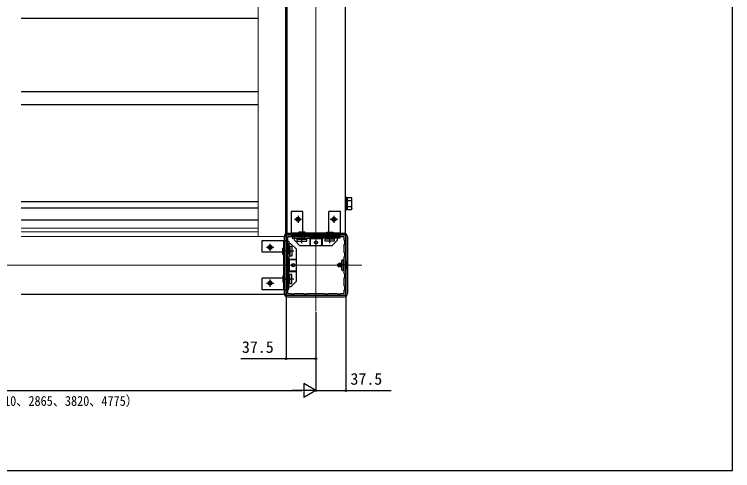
# Model space of a CAD drawing. Units: millimetres, scale not verified. Extents: x -875 to 875, y -1305 to 1297.
# Drawn here: x -26 to 875, y -1305 to -732 of the extents above; entities that cross this region are included whole.
import ezdxf
from ezdxf.enums import TextEntityAlignment as Align

# ---------------------------------------------------------------- set-up
doc = ezdxf.new("R2010")
doc.units = ezdxf.units.MM
doc.header["$LTSCALE"] = 8
for name, color, linetype in [('0-3_YKK_11E', 7, 'Continuous'), ('0-5_YKK_13', 4, 'Continuous'), ('0-6_YKK_D', 6, 'Continuous'), ('0-7_YKK_ZWAK', 7, 'Continuous')]:
    doc.layers.add(name, color=color, linetype=linetype)
doc.layers.add('0-4_YKK_12', color=2, linetype='Continuous', lineweight=18)
doc.styles.add('ＭＳ ゴシック', font='')
doc.styles.get('ＭＳ ゴシック').set_extended_font_data('MS Gothic')

msp = doc.modelspace()

# ---------------------------------------------------------------- linework, layer by layer
at = {"layer": '0-3_YKK_11E'}
msp.add_lwpolyline([(389.5, -1009.2), (314.5, -1009.2), (314.5, -1084.2), (389.5, -1084.2)], close=True, dxfattribs=at)
for points in [[(362.5, -1011.2), (341.5, -1011.2), (340.9, -1010.6), (336.6, -1010.6), (336, -1011.2), (326, -1011.2), (325.4, -1010.6), (321.1, -1010.6), (320.5, -1011.2), (316.5, -1011.2), (316.5, -1015.2), (315.9, -1015.8), (315.9, -1020.1), (316.5, -1020.7), (316.5, -1030.7), (315.9, -1031.3), (315.9, -1035.6), (316.5, -1036.2), (316.5, -1057.2), (315.9, -1057.8), (315.9, -1062.1), (316.5, -1062.7), (316.5, -1072.7), (315.9, -1073.3), (315.9, -1077.6), (316.5, -1078.2), (316.5, -1082.2), (320.5, -1082.2), (321.1, -1082.8), (325.4, -1082.8), (326, -1082.2), (336, -1082.2), (336.6, -1082.8), (340.9, -1082.8), (341.5, -1082.2), (362.5, -1082.2), (363.1, -1082.8), (367.4, -1082.8), (368, -1082.2), (378, -1082.2)], [(378, -1082.2), (378.6, -1082.8), (382.9, -1082.8), (383.5, -1082.2), (387.5, -1082.2), (387.5, -1078.2), (388.1, -1077.6), (388.1, -1073.3), (387.5, -1072.7), (387.5, -1062.7), (388.1, -1062.1), (388.1, -1057.8), (387.5, -1057.2), (387.5, -1036.2), (388.1, -1035.6), (388.1, -1031.3), (387.5, -1030.7), (387.5, -1020.7), (388.1, -1020.1), (388.1, -1015.8), (387.5, -1015.2), (387.5, -1011.2), (383.5, -1011.2), (382.9, -1010.6), (378.6, -1010.6), (378, -1011.2), (368, -1011.2), (367.4, -1010.6), (363.1, -1010.6), (362.5, -1011.2)]]:
    msp.add_lwpolyline(points, dxfattribs=at)
at = {"layer": '0-4_YKK_12'}
for p, q in [((352, -309.7), (352, -1104.2)), ((279.5, -447.2), (279.5, -1010.7)), ((314, -447.2), (314, -1010.7)), ((314.5, -446.7), (314.5, -1009.2)), ((315.5, -446.7), (315.5, -1009.2)), ((316, -456.7), (316, -1009.2)), ((388.5, -456.7), (388.5, -1009.2)), ((389, -456.7), (389, -1009.2)), ((389, -456.7), (389, -1009.2)), ((279.5, -1000.162), (-18, -1000.162)), ((279.5, -1004.7), (-18, -1004.7)), ((314, -1009.2), (389, -1009.2)), ((389, -1009.2), (316, -1009.2)), ((314.5, -1010.7), (-18, -1010.7)), ((314.5, -1083.7), (314.5, -1010.7)), ((-705.5, -1046.7), (409.5, -1046.7)), ((314.5, -1083.2), (-18, -1083.2)), ((314.5, -1083.7), (-18, -1083.7))]:
    msp.add_line(p, q, dxfattribs=at)
at = {"layer": '0-5_YKK_13'}
for p, q in [((279.5, -736.7), (-18, -736.7)), ((279.5, -829.2), (-18, -829.2)), ((279.5, -845.2), (-18, -845.2)), ((391.7, -962.15), (390.1, -962.15)), ((391.7, -961.694), (396.619, -961.694)), ((391.7, -976.706), (391.7, -961.694)), ((397.2, -962.7), (396.619, -961.694)), ((397.2, -975.7), (397.2, -962.7)), ((279.5, -967.2), (-18, -967.2)), ((391.7, -973.2), (391.7, -965.2)), ((391.7, -965.447), (396.619, -965.447)), ((391.7, -972.953), (396.619, -972.953)), ((279.5, -975.2), (-18, -975.2)), ((335.75, -979.2), (321, -979.2)), ((321, -979.2), (321, -1009.2)), ((335.75, -1005.2), (335.75, -979.2)), ((368.25, -1005.2), (368.25, -979.2)), ((383, -979.2), (368.25, -979.2)), ((383, -1009.2), (383, -979.2)), ((390.1, -976.25), (391.7, -976.25)), ((391.7, -976.706), (396.619, -976.706)), ((397.2, -975.7), (396.619, -976.706)), ((279.5, -990.2), (-18, -990.2)), ((334, -989.2), (325, -989.2)), ((329.5, -984.7), (329.5, -993.7)), ((379, -989.2), (370, -989.2)), ((374.5, -984.7), (374.5, -993.7)), ((387.7, -1007), (316.3, -1007)), ((316.3, -1007.052), (387.7, -1007.052)), ((321, -1006.2), (383, -1006.2)), ((321, -1009.2), (383, -1009.2)), ((338.5, -1005.2), (330.5, -1005.2)), ((330.5, -1006.2), (330.5, -1005.2)), ((334.5, -1018.966), (334.5, -1007.818)), ((338.5, -1006.2), (338.5, -1005.2)), ((369.5, -1018.966), (369.5, -1007.818)), ((373.5, -1006.2), (373.5, -1005.2)), ((284.5, -1030.45), (284.5, -1015.7)), ((284.5, -1015.7), (314.5, -1015.7)), ((311.5, -1015.7), (311.5, -1077.7)), ((312.3, -1011), (312.3, -1082.4)), ((312.352, -1011), (312.352, -1082.4)), ((314.5, -1015.7), (314.5, -1077.7)), ((316.5, -1038.95), (316.5, -1016.7)), ((316.5, -1016.7), (318, -1016.7)), ((318, -1016.7), (318, -1019.7)), ((344.25, -1011.2), (322, -1011.2)), ((322, -1011.2), (322, -1012.7)), ((322, -1012.7), (325, -1012.7)), ((325, -1015.2), (325, -1011.2)), ((325, -1012.7), (343.384, -1012.7)), ((325, -1015.2), (332, -1022.2)), ((328.5, -1014), (340.5, -1014)), ((328.5, -1016.5), (328.5, -1014)), ((328.5, -1016.5), (340.5, -1016.5)), ((331.5, -1014), (331.5, -1011.2)), ((337.5, -1014), (337.5, -1010.6)), ((340.5, -1016.5), (340.5, -1014)), ((343.961, -1013.7), (343.384, -1012.7)), ((360.039, -1013.7), (343.961, -1013.7)), ((344.25, -1011.2), (344.827, -1012.2)), ((344.25, -1011.2), (344.25, -1022.2)), ((344.827, -1012.2), (359.173, -1012.2)), ((344.827, -1012.2), (344.827, -1022.2)), ((359.75, -1011.2), (359.173, -1012.2)), ((359.173, -1012.2), (359.173, -1022.2)), ((382, -1011.2), (359.75, -1011.2)), ((359.75, -1011.2), (359.75, -1022.2)), ((360.616, -1012.7), (360.039, -1013.7)), ((379, -1012.7), (360.616, -1012.7)), ((375.5, -1014), (363.5, -1014)), ((363.5, -1016.5), (363.5, -1014)), ((375.5, -1016.5), (363.5, -1016.5)), ((366.5, -1014), (366.5, -1010.6)), ((379, -1015.2), (372, -1022.2)), ((372.5, -1014), (372.5, -1011.2)), ((375.5, -1016.5), (375.5, -1014)), ((379, -1015.2), (379, -1011.2)), ((382, -1012.7), (379, -1012.7)), ((382, -1011.2), (382, -1012.7)), ((391.648, -1011), (391.648, -1082.4)), ((391.7, -1082.4), (391.7, -1011)), ((290, -1024.2), (299, -1024.2)), ((294.5, -1028.7), (294.5, -1019.7)), ((310.5, -1033.2), (310.5, -1025.2)), ((311.5, -1025.2), (310.5, -1025.2)), ((320.5, -1019.7), (316.5, -1019.7)), ((319.3, -1026.2), (316.5, -1026.2)), ((318, -1019.7), (318, -1038.084)), ((319.3, -1023.2), (319.3, -1035.2)), ((321.8, -1023.2), (319.3, -1023.2)), ((320.5, -1019.7), (327.5, -1026.7)), ((321.8, -1023.2), (321.8, -1035.2)), ((327.5, -1066.7), (327.5, -1026.7)), ((372, -1022.2), (332, -1022.2)), ((310.5, -1030.45), (284.5, -1030.45)), ((311.5, -1033.2), (310.5, -1033.2)), ((324.266, -1029.2), (313.118, -1029.2)), ((319.3, -1032.2), (315.9, -1032.2)), ((321.8, -1035.2), (319.3, -1035.2)), ((316.5, -1038.95), (317.5, -1039.527)), ((316.5, -1038.95), (327.5, -1038.95)), ((317.5, -1039.527), (317.5, -1053.873)), ((317.5, -1039.527), (327.5, -1039.527)), ((319, -1038.661), (318, -1038.084)), ((319, -1054.739), (319, -1038.661)), ((379.5, -1045.4), (380.9, -1044.7)), ((379.5, -1048), (379.5, -1045.4)), ((384.34, -1045.079), (380.142, -1045.079)), ((384.34, -1044.7), (380.9, -1044.7)), ((380.9, -1048.7), (380.9, -1044.7)), ((384.34, -1052.2), (384.34, -1041.2)), ((385.663, -1040.2), (385.34, -1040.2)), ((386.663, -1052.2), (386.663, -1041.2)), ((387.5, -1044.7), (386.663, -1044.7)), ((387.5, -1045.079), (386.663, -1045.079)), ((389.593, -1045.555), (388.984, -1046.7)), ((389.5, -1041.95), (389.5, -1051.45)), ((389.727, -1041.95), (389.5, -1041.95)), ((391.609, -1044.55), (389.593, -1045.555)), ((389.727, -1041.95), (389.727, -1051.45)), ((316.5, -1054.45), (317.5, -1053.873)), ((316.5, -1076.7), (316.5, -1054.45)), ((316.5, -1054.45), (327.5, -1054.45)), ((317.5, -1053.873), (327.5, -1053.873)), ((318, -1055.316), (319, -1054.739)), ((393, -1046.7), (378.946, -1046.7)), ((380.9, -1048.7), (379.5, -1048)), ((384.34, -1048.321), (380.142, -1048.321)), ((384.34, -1048.7), (380.9, -1048.7)), ((385.34, -1053.2), (385.663, -1053.2)), ((387.5, -1048.321), (386.663, -1048.321)), ((387.5, -1048.7), (386.663, -1048.7)), ((389.593, -1047.845), (388.984, -1046.7)), ((389.727, -1051.45), (389.5, -1051.45)), ((391.609, -1048.85), (389.593, -1047.845)), ((310.5, -1062.95), (284.5, -1062.95)), ((284.5, -1077.7), (284.5, -1062.95)), ((319.3, -1061.2), (315.9, -1061.2)), ((318, -1073.7), (318, -1055.316)), ((319.3, -1070.2), (319.3, -1058.2)), ((321.8, -1058.2), (319.3, -1058.2)), ((321.8, -1070.2), (321.8, -1058.2)), ((290, -1069.2), (299, -1069.2)), ((294.5, -1073.7), (294.5, -1064.7)), ((311.5, -1068.2), (310.5, -1068.2)), ((324.266, -1064.2), (313.118, -1064.2)), ((319.3, -1067.2), (316.5, -1067.2)), ((321.8, -1070.2), (319.3, -1070.2)), ((320.5, -1073.7), (327.5, -1066.7)), ((314.5, -1077.7), (284.5, -1077.7)), ((320.5, -1073.7), (316.5, -1073.7)), ((316.5, -1076.7), (318, -1076.7)), ((318, -1076.7), (318, -1073.7)), ((316.3, -1086.348), (387.7, -1086.348)), ((316.3, -1086.4), (387.7, -1086.4))]:
    msp.add_line(p, q, dxfattribs=at)
for points in [[(389, -977.7), (390.1, -977.7), (390.1, -960.7), (389, -960.7)], [(365.5, -1006.2), (365.5, -1005.2), (373.5, -1005.2)], [(311.5, -1060.2), (310.5, -1060.2), (310.5, -1068.2)]]:
    msp.add_lwpolyline(points, dxfattribs=at)
for centre, radius in [((329.5, -989.2), 2.5), ((329.5, -989.2), 2), ((374.5, -989.2), 2.5), ((374.5, -989.2), 2), ((352, -1018.2), 2), ((294.5, -1024.2), 2.5), ((294.5, -1024.2), 2), ((323.5, -1046.7), 2), ((294.5, -1069.2), 2.5), ((294.5, -1069.2), 2)]:
    msp.add_circle(centre, radius, dxfattribs=at)
for centre, radius, start, end in [((393.877, -963.571), 3.323, 325.61575, 34.38425), ((393.877, -974.829), 3.323, 325.61575, 34.38425), ((384.781, -969.2), 12.419, 342.41205, 17.58795), ((316.3, -1011), 4, 90, 180), ((316.3, -1011), 3.948, 90, 180), ((387.7, -1011), 4, 0, 90), ((387.7, -1011), 3.948, 0, 90), ((385.34, -1041.2), 1, 90, 180), ((385.663, -1041.2), 1, 0, 90), ((385.9, -1046.7), 6.1, 308.85935, 51.14065), ((385.34, -1052.2), 1, 180, 270), ((385.663, -1052.2), 1, 270, 0), ((316.3, -1082.4), 4, 180, 270), ((316.3, -1082.4), 3.948, 180, 270), ((387.7, -1082.4), 3.948, 270, 0), ((387.7, -1082.4), 4, 270, 0)]:
    msp.add_arc(centre, radius, start, end, dxfattribs=at)
at = {"layer": '0-6_YKK_D'}
for p, q in [((314.5, -1084.9), (314.5, -1165.2)), ((389.5, -1084.9), (389.5, -1205.2)), ((352, -1105.2), (352, -1205.2)), ((352, -1105.2), (352, -1165.2)), ((352, -1105.2), (352, -1205.2)), ((352, -1204.2), (336.845, -1195.45)), ((336.845, -1195.45), (336.845, -1212.95)), ((-630.5, -1204.2), (334.5, -1204.2)), ((352, -1204.2), (321.689, -1204.2)), ((352, -1204.2), (336.845, -1212.95))]:
    msp.add_line(p, q, dxfattribs=at)
for points in [[(352, -1164.2), (314.5, -1164.2), (257.609, -1164.2)], [(352, -1204.2), (389.5, -1204.2), (446.391, -1204.2)]]:
    msp.add_lwpolyline(points, dxfattribs=at)
for centre in [(314.5, -1164.2), (352, -1164.2), (389.5, -1204.2)]:
    msp.add_circle(centre, 1.075, dxfattribs=at)
at = {"layer": '0-7_YKK_ZWAK'}
msp.add_lwpolyline([(-875, -1304.7), (875, -1304.7), (875, 1245.3)], dxfattribs=at)

# ---------------------------------------------------------------- texts
at = {"layer": '0-6_YKK_D', "style": 'ＭＳ ゴシック'}
for p in [(259.132, -1161.2), (395.323, -1201.2)]:
    msp.add_text('37.5', height=14.66, dxfattribs=at).set_placement(p, align=Align.BOTTOM_LEFT)
at = {"layer": '0-6_YKK_D', "style": 'ＭＳ ゴシック', "width": 0.9}
msp.add_text('（関東間：1820、2730、3640、4550、MM：2000、3000、4000、5000、九州・四国間：1910、2865、3820、4775）', height=12.46, dxfattribs=at).set_placement((-635.209, -1227.098), align=Align.BOTTOM_LEFT)

doc.saveas('drawing.dxf')
